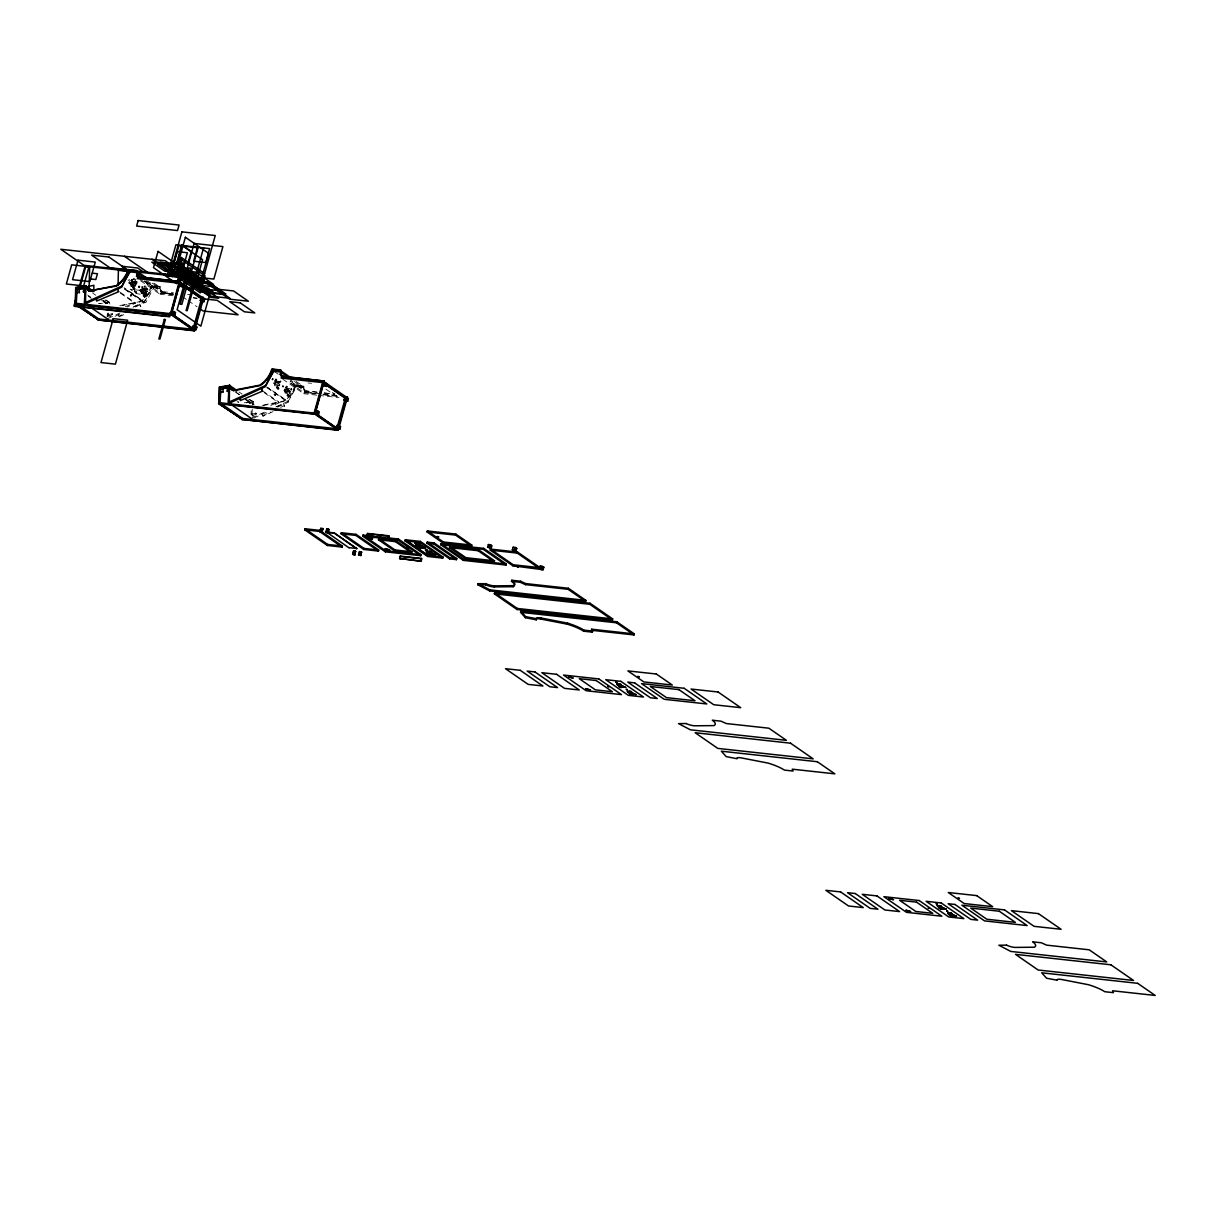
<?xml version="1.0" encoding="UTF-8"?>
<svg xmlns="http://www.w3.org/2000/svg" width="1216" height="1216" viewBox="0 0 1216 1216"><rect width="100%" height="100%" fill="white"/><g stroke="black" fill="none" stroke-linecap="round" stroke-linejoin="round"><path stroke-width="0.75" stroke-dasharray="5 3.75" d="M133.623 282.127C134.49 282.69 133.061 281.793 131.784 280.607C133.046 278.373 133.289 280.668 131.693 282.766C133.836 286.064 128.911 284.787 134.368 285.486C139.688 283.799 132.27 289.97 133.547 285.319C134.702 282.188 131.997 288.876 134.429 284.757C136.891 285.152 136.937 282.553 136.678 282.477M136.07 279.726L134.915 280.987L135.295 279.178M145.814 289.286C139.521 287.508 144.719 285.927 141.968 291.46C145.616 292.889 139.217 294.956 142.287 292.357C143.549 294.47 143.807 289.241 142.895 291.87M141.998 293.74L142.576 291.825L141.238 293.406M146.422 292.098C149.781 289.469 144.871 293.026 146.406 293.147C146.133 292.418 146.467 288.01 143.929 289.134M109.805 304.015A6.521 5.214 -55.3 0 1 109.516 302.343L98.876 303.65L108.969 301.963A6.521 5.214 -55.3 0 0 109.394 304.015M244.325 402.785L252.746 401.128L252.502 405.126M253.886 404.214A6.521 5.214 -55.3 0 1 253.293 401.797L252.746 401.128M131.845 282.006C133.319 285.365 136.906 279.33 136.526 282.811M142.272 289.226L143.442 290.852L144.187 288.998M276.503 383.04C274.603 378.404 285.897 385.822 279.33 381.429C280.197 384.606 275.409 382.614 277.643 381.459C278.373 383.982 273.767 382.721 276.154 380.836M277.902 384.423C274.269 388.998 283.83 382.751 277.902 384.91C277.43 384.165 275.302 386.293 275.515 382.447M285.927 389.302C282.294 391.354 288.861 386.84 287.584 389.5C289.408 385.913 291.034 392.707 287.462 390.214C285.578 391.035 287.766 386.779 286.976 390.275M107.145 316.859L107.358 313.181M107.236 303.362L105.336 303.666L107.89 303.62M108.102 316.692L108.315 313.029M251.013 414.474L251.226 410.795M250.998 402.815L249.098 403.119L251.666 403.074M251.986 414.322L252.396 406.965M134.17 285.015C136.374 283.83 134.596 286.87 135.174 286.611M132.726 283.571C131.13 280.729 129.109 284.985 132.407 284.62M143.138 290.776C142.044 288.511 139.734 291.475 142.15 291.551M286.125 389.865C285.441 392.525 286.338 392.677 287.25 391.233C289.682 390.214 285.532 394.85 288.435 392.783C291.414 394.957 290.442 388.922 288.374 391.674M143.701 289.682C146.817 290.685 144.902 295.868 145.814 291.673M145.206 289.636L144.886 288.739L145.175 289.773M139.84 286.429C138.32 288.481 141.026 286.611 138.989 286.064M288.724 395.869C290.882 393.422 287.675 398.833 289.438 395.185M272.171 379.544L273.326 379.468L272.582 378.556M283.07 387.159C282.948 383.815 283.51 388.618 283.632 385.898M288.222 394.349C286.961 394.47 287.599 394.227 288.694 394.835M154.037 283.1L160.086 287.28L159.782 288.314L152.958 287.569L153.246 286.52L144.917 280.942M156.423 286.079L156.134 287.113L157.67 287.462M158.019 286.55L157.594 287.645L156.21 287.25M173.052 295.716L160.086 294.287L160.375 293.254L139.217 278.616M296.719 387.022L297.008 385.974L303.848 386.734L303.559 387.767L296.719 387.022L289.165 381.794M299.896 386.566L300.2 385.533M301.492 387.038L301.781 386.004L300.276 385.67M316.829 395.17L303.848 393.741L304.137 392.707L287.523 381.201M306.098 392.084L306.432 391.005L290.29 379.909M143.838 295.427C144.385 293.694 145.89 299.334 144.689 295.351M144.917 296.263L145.677 295.731M147.09 289.773L146.954 290.031M276.99 387.843C278.859 385.502 278.646 391.734 278.996 387.965M129.96 282.644L129.656 281.58L128.759 282.34L129.063 283.556L131.054 282.462L129.808 282.994M134.611 288.982C136.542 289.606 132.939 289.575 134.459 289.104M130.629 284.924L131.708 284.331M135.371 282.188C133.167 280.106 131.617 283.267 133.669 281.732M141.056 292.144L141.907 291.445L141.162 291.946M143.442 289.651L143.306 289.925M144.78 293.451C145.677 290.274 143.306 294.5 146.376 293.558C147.683 296.978 135.979 289.013 141.178 289.408C142.044 289.347 139.034 291.202 141.162 291.673M145.935 289.317L144.978 291.186L146.665 288.633L146.665 290.73L147.638 290.639L147.866 289.15L145.662 288.238L146.71 286.672L146.042 289.134M144.871 296.385L145.084 297.282M288.815 395.641L288.785 396.72M130.978 283.389L130.872 283.586M132.498 287.797C136.602 287.265 131.419 290.122 135.219 288.496M133.289 288.222L134.034 287.675M134.246 286.155L136.101 284.848M135.371 284.438C133.274 282.127 138.73 284.97 136.526 281.474M141.421 290.609L141.314 290.806M142.941 295.017L144.446 294.895M134.581 282.978L135.493 282.097M140.25 290.168L140.433 289.849M133.562 282.264L132.97 282.507M134.657 282.842L134.611 281.747M141.512 287.189L143.412 286.961M132.301 285.243C134.946 283.328 131.571 288.466 133.289 284.62M133.319 288.359L133.654 289.21L134.277 288.01M277.05 387.676L277.78 387.129M144.202 302.343L153.277 286.535L160.086 287.28M287.964 401.797L297.054 385.989L290.183 381.444M144.75 292.174C143.549 291.065 143.549 296.567 143.868 291.931M143.762 295.579L144.294 296.917M132.772 282.796L131.936 283.237M131.951 281.808L132.894 281.382M130.735 284.726C133.061 282.218 129.656 287.326 133.182 286.824M135.599 281.914L137.286 281.808M141.618 286.991L142.576 286.581M142.394 289.028L144.78 288.663M276.306 380.775C278.388 377.811 273.372 381.003 277.354 381.14M275.652 382.341C271.472 380.091 276.23 389.363 277.081 384.058M285.426 390.944C282.826 391.491 287.949 395.23 287.569 391.309M130.614 295.822L131.662 294.819L130.538 295.199M131.799 295.898L130.674 296.111M274.39 395.276L275.53 395.033M275.515 395.398L274.132 394.501M130.416 294.865L131.541 294.622M274.178 394.318L275.318 394.075M275.302 394.44L274.238 394.622M132.392 285.122L132.514 286.505M132.62 287.599L133.289 287.341M143.062 294.819L143.731 294.561M146.802 290.867L145.935 290.487M286.794 388.102C288.496 384.195 284.65 388.755 286.748 387.995M125.43 306.766L134.885 302.434L135.098 303.392L127.209 306.994M107.966 318.486L120.019 312.968M133.79 306.66L144.111 301.918L152.471 286.17L153.277 286.535M133.106 307.268L139.749 304.213L140.874 306.858L139.749 304.213M115.064 316.282L120.232 313.91M135.417 306.949L144.324 302.875L144.111 301.918L124.473 288.329M121.965 314.777L118.636 316.297L118.165 314.108L119.29 316.753L124.275 314.458M270.773 405.506L278.646 401.888L278.859 402.846L272.551 405.734M251.742 417.939L265.498 411.631M275.834 406.904L287.873 401.371L296.233 385.624L297.054 385.989M273.022 411.631L263.066 416.206L261.926 413.562L265.255 412.042M276.868 406.722L283.51 403.666L284.65 406.311L283.51 403.666M253.673 418.106L267.566 411.738M277.522 407.162L288.086 402.329L287.873 401.371L268.234 387.782M262.413 415.75L270.712 411.95M280.668 407.375L283.997 405.855M144.187 290.594L145.054 289.499L144.856 291.126M129.2 279.239L129.246 280.425L127.999 280.075M282.72 385.518L282.37 386.825M285.319 391.157L283.921 390.442L284.939 388.862M277.202 388.679C277.476 388.33 277.172 387.418 278.312 389.47M287.614 395.899C290.016 394.82 285.699 395.337 288.04 396.37M119.806 305.55L139.262 301.72A24.229 19.365 -55.3 0 0 151.286 285.608L160.542 286.946L161.105 292.98L174.07 294.409M122.117 305.581L139.81 302.1A24.229 19.365 -55.3 0 0 151.833 285.988L160.542 286.946M246.559 402.83L253.293 401.508M263.568 404.989L283.039 401.174A24.229 19.365 -55.3 0 0 295.047 385.062L304.304 386.399L304.866 392.434L315.993 393.65M262.352 405.718L283.586 401.554A24.229 19.365 -55.3 0 0 295.594 385.442L304.304 386.399M98.876 303.605L99.849 303.453M108.938 302.009L104.956 300.063M156.53 286.018L157.958 286.429M157.882 286.596L156.53 286.231M164.023 292.22L165.513 292.646M165.437 292.828L163.993 292.418M300.291 385.472L301.735 385.882M300.002 386.521L301.446 386.916M301.294 387.098L300.002 386.734M144.187 290.822L143.686 290.259M143.093 296.081L143.868 296.446M132.635 288.861L133.441 289.226M277.598 389.15L278.251 387.615M138.457 287.326L139.369 287.736M133.851 289.697L134.687 290.062M142.88 293.71L143.61 294.044M162.625 291.582L173.341 292.767M187.568 294.287L191.14 294.667M173.052 293.801L162.336 292.63L162.67 291.551L146.528 280.455M159.995 286.566L160.558 292.6L173.523 294.029M160.375 293.254L173.341 294.667M193.238 297.707L196.916 298.118M193.435 297.95L197.144 298.361M307.967 382.949L311.524 383.344M324.231 392.95L334.902 394.121L331.998 392.114M324.246 392.996L334.962 394.166M303.757 386.019L304.319 392.054L320.994 393.878M322.848 394.09L337.683 395.717M323.41 394.47L338.23 396.097M304.137 392.707L315.263 393.923M324.52 394.942L337.501 396.355M318.668 395.367L339.066 397.602M132.134 279.361L132.97 279.741M273.144 378.662L272.369 378.298M278.16 385.715L279.3 384.347L278.981 386.08M277.05 386.794L276.442 388.314M291.536 388.497C289.317 391.248 291.171 387.22 291.764 389.226C291.566 392.023 287.706 388.922 290.715 388.132M287.842 390.245L288.663 390.61M288.694 392.966L289.742 391.567L289.423 393.3M287.493 394.014L286.885 395.534M134.307 283.814L133.532 283.495M129.975 284.118L130.72 284.453M130.75 286.155L131.495 286.49M140.463 291.354L139.642 290.29L130.127 289.21L136.557 293.664L145.54 294.956L145.616 293.831M279.118 381.505L278.342 381.17M277.461 383.04L278.221 383.39M275.682 382.645L276.67 380.836M279.878 384.195L279.057 383.83M287.873 388.406L287.098 388.056M289.56 388.725L288.785 388.39M290.305 391.415L289.575 391.111M131.115 281.154L131.951 281.534M141.558 288.374L142.378 288.754M275.713 380.988L274.877 380.608L276.686 379.149M286.155 388.208L285.319 387.828L287.174 386.414M135.554 283.313L136.374 283.678M146.969 288.694L147.805 289.074M130.887 282.249L131.693 282.614M141.33 289.469L142.135 289.834M271.882 379.605L272.703 379.97M274.649 381.702L275.47 382.067M273.676 383.542L274.558 383.937M276.138 385.898L276.974 386.278M274.451 385.578L275.272 385.943M285.866 390.959L286.672 391.324M284.134 390.777L284.985 391.157M286.566 393.118L287.386 393.498M284.894 392.798L285.699 393.163M142.378 290.457L143.351 288.618M280.242 380.897L281.124 381.307M275.895 378.799L274.877 380.608M286.368 386.05L285.319 387.828M276.214 384.104L275.485 383.785M325.903 389.135L334.674 395.215M182.172 296.491L186.656 299.607M188.161 300.641L197.129 306.842M296.294 381.505L303.848 386.734M152.228 283.085L159.782 288.314M294.485 381.49L303.559 387.767M146.224 281.489L162.382 292.6M290.183 381.003L306.143 392.054M144.598 281.002L153.885 287.432L145.768 302.708L124.108 287.736M143.898 281.291L152.958 287.569M274.056 371.336L278.601 374.482M140.448 280.698L160.086 294.287M282.705 379.118L303.848 393.741M124.564 288.754L144.765 302.586M266.821 387.159L288.542 402.04M124.686 289.286L144.324 302.875M266.942 387.691L288.086 402.329M120.156 292.25L134.885 302.434M262.443 390.686L278.646 401.888M120.369 293.193L135.098 303.392M264.13 392.646L278.859 402.846M105.929 299.911L109.516 302.343M239.111 392.054L242.136 394.136M249.69 399.365L253.293 401.797M248.733 399.517L252.715 401.462A6.521 5.214 -55.3 0 0 253.536 404.183M92.781 293.178L95.806 295.26M103.36 300.489L108.71 304.274M236.558 392.631L239.582 394.714M245.115 398.62L253.946 404.746M103.345 300.686L107.89 303.818M235.038 391.78L239.567 394.911M247.122 400.14L251.651 403.271M101.551 300.124L107.449 304.198M245.313 399.578L252.685 404.67M261.926 413.562L263.066 416.206M87.75 295.093L90.774 297.175M88.297 296.294L91.322 298.376M130.37 295.062L130.598 296.05M256.074 413.227L256.287 414.17M112.313 313.774L112.51 314.731M107.57 315.081L107.783 316.023M275.424 394.258L275.606 395.094M107.874 316.16A2.462 1.186 -12.4 0 1 109.82 314.23A2.462 1.186 -12.4 0 1 112.571 315.05A2.462 1.186 -12.4 0 1 109.486 316.646M251.56 414.93A2.462 1.186 -12.4 0 1 254.858 413.562A2.462 1.186 -12.4 0 1 255.968 415.127A2.462 1.186 -12.4 0 1 252.335 416.009M238.61 402.283A2.462 1.186 -12.4 0 1 237.895 402.77M237.059 401.69A2.462 1.186 -12.4 0 1 238.579 401.858M129.686 283.495L129.702 283.434M130.462 285.532L130.462 285.486M130.918 280.577L131.86 279.27L130.918 280.577M132.149 285.866L132.149 285.866M133.289 279.437C135.462 281.139 134.064 275.758 133.289 279.437M134.231 291.794C136.405 293.497 135.022 288.116 134.231 291.794M135.614 292.737C137.697 294.515 136.572 289.074 135.614 292.737M138.32 286.946L138.943 286.064L138.335 286.809M140.904 292.752L140.904 292.706M141.345 287.797L141.345 287.797M142.576 293.086L143.655 291.779L142.576 293.086M142.774 295.564L142.774 295.564M144.263 287.037C146.422 288.754 145.175 283.252 144.263 287.037M144.552 292.858L144.567 292.722M277.947 382.721L278.54 381.718L277.962 382.569M279.923 382.493L280.516 381.368L279.923 382.417M288.329 392.266L288.329 392.266M288.39 389.941L288.967 388.755L288.405 389.789M317.118 392.175L306.432 391.005L317.102 392.221M108.938 315.689A2.462 1.186 -12.4 0 0 112.343 313.895A2.462 1.186 -12.4 0 0 108.528 313.682A2.462 1.186 -12.4 0 0 108.938 315.689M252.715 415.142A2.462 1.186 -12.4 0 0 256.12 413.349A2.462 1.186 -12.4 0 0 252.29 413.136A2.462 1.186 -12.4 0 0 252.715 415.142"/><path stroke-width="1.5" d="M91.002 290.578L116.052 285.669A24.229 19.365 -55.3 0 0 128.075 269.557L136.785 270.499L137.347 276.549L180.515 281.595L137.894 276.929L137.332 270.879L128.622 269.937A24.229 19.365 -55.3 0 1 116.599 286.049L91.002 290.578A6.521 5.214 -55.3 0 1 85.758 285.912L75.666 287.599L75.286 304.274L171.243 314.792L181.701 276.67M85.758 285.623L85.515 303.757L121.661 287.204L129.808 270.499L137.423 271.594L146.482 277.871M88.403 290.7L88.51 286.398L93.89 285.334L93.754 291.08A6.202 4.955 -55.3 0 1 88.51 286.398L89.163 286.854M89.057 291.156L89.634 267.186L85.667 266.745L79.618 288.374M118.043 285.061L118.408 270.332L129.109 271.502M229.52 385.366L219.427 387.053L219.047 403.727L315.02 414.246L324.277 381.049L281.109 376.002L280.546 369.953L271.837 368.995A24.229 19.365 -55.3 0 1 259.814 385.122L234.764 390.032A6.521 5.214 -55.3 0 1 229.52 385.366L236.086 389.956M229.535 385.077L229.277 403.21L265.422 386.642L273.57 369.953L281.185 371.047L290.244 377.325M75.27 304.456L76.213 287.934L77.186 287.766L76.243 304.304L98.906 319.99L75.27 304.456L76.243 304.304M79.45 292.813L78.979 289.134L79.633 289.59M83.798 292.129L83.326 288.45L83.98 288.891M91.55 290.958A6.521 5.214 -55.3 0 1 86.306 286.292L85.318 286.474L84.375 303.012L121.448 286.246M219.047 403.91L242.668 419.444L219.047 403.91L219.427 387.053M220.005 403.758L220.947 387.22L219.99 387.387L230.082 385.457M223.227 392.266L222.756 388.588L223.41 389.044M227.559 391.582L227.088 387.904L227.742 388.345M324.277 381.049L281.656 376.382L281.094 370.333L272.384 369.375A24.229 19.365 -55.3 0 1 260.376 385.502L235.326 390.412A6.521 5.214 -55.3 0 1 230.067 385.746L229.079 385.928L228.152 402.466L265.21 385.7M75.954 298.726L73.933 305.946L169.009 316.358L170.012 312.755M78.964 287.918L85.014 266.289M76.106 300.99L74.586 306.386L169.662 316.814L178.828 283.146L201.491 298.832L192.994 329.293L170.331 313.622M76.152 303.301L75.863 304.334L98.526 320.006L98.815 318.972L76.152 303.301L173.493 313.971L174.83 314.883L175.545 312.36L171.958 311.19L173.295 312.117M88.981 266.73L83.63 285.897L66.348 284.012L71.698 264.83L127.878 271.001M144.674 277.856L137.119 272.642L137.423 271.594M139.171 272.232L137.423 278.616L182.005 283.495L181.29 286.034L182.628 286.961L183.342 284.422M138.274 278.206L139.825 272.688L136.253 272.293M171.137 273.342L178.874 245.662L198.086 247.775L190.517 274.846L171.319 272.734M172.353 276.655L176.35 262.352L184.68 263.264L180.682 277.567M181.853 259.829L177.11 276.838L200.321 292.889L205.063 275.895L178.646 257.655L182.142 245.146L191.246 251.454L187.75 263.948M177.946 281.914L179.466 276.427M178.57 282.127L180.074 276.701L181.017 276.929L179.998 276.427M199.47 296.871L203.726 297.646L194.454 330.843L170.696 314.412L179.968 281.215M173.493 313.971L174.207 311.433M197.524 247.289L193.633 261.212L205.747 262.55L209.638 248.626L175.925 244.781L167.215 275.971L194.879 279.011L203.589 247.806M194.423 284.696L187.173 310.688L186.078 310.566L193.329 284.574L213.21 286.687L229.93 298.27L210.642 296.142L193.906 284.574M193.283 325.934L192.569 328.472L196.156 329.642L196.87 327.104L193.283 325.934L196.87 327.104M200.366 300.534L201.081 298.011L203.33 298.254L204.668 299.182L203.954 301.705L200.366 300.534L203.954 301.705M202.418 298.938L193.906 329.399L171.243 313.713L179.755 283.252L202.418 298.938L204.668 299.182M203.178 297.266L193.906 330.463L97.949 319.945L194.454 330.843M194.818 328.715L195.533 326.177M202.616 300.793L203.33 298.254M219.929 402.754L219.64 403.788L242.303 419.459L242.592 418.426L219.929 402.754L317.27 413.425L318.607 414.337L319.306 411.814L315.719 410.643L317.057 411.57M288.45 377.31L280.896 372.096L281.185 371.047M343.231 396.325L347.487 397.1L338.23 430.297L314.458 413.866L323.73 380.669M317.27 413.425L317.969 410.886M327.104 383.876L326.405 386.414L325.067 385.487L325.766 382.949L281.185 378.07L281.474 377.021L324.094 381.702L346.758 397.374M304.699 529.796L304.988 528.762L319.747 530.374L342.41 546.045L342.106 547.094L327.362 545.467L304.699 529.796L319.443 531.407L342.106 547.094M337.045 425.387L336.346 427.926L339.933 429.096L340.632 426.558L337.045 425.387L338.382 426.314M344.143 399.988L344.842 397.465L347.092 397.708L348.43 398.635L347.73 401.158L344.143 399.988L347.73 401.158M344.766 400.079L336.756 428.746L314.093 413.075L322.605 382.599L345.268 398.286M345.678 400.17L337.683 428.853L315.02 413.166L323.517 382.706L346.18 398.392M346.94 396.72L337.683 429.917L241.71 419.398L338.23 430.297M338.58 428.169L339.294 425.63M346.378 400.246L347.092 397.708M319.443 531.407L319.747 530.374M319.899 531.574L320.811 528.322L322.62 528.519L322.362 532.228L319.899 531.574L322.362 532.228M320.553 532.03L320.811 528.322M321.708 531.772L322.62 528.519M325.858 532.228L326.77 528.975L328.578 529.173L328.32 532.882L325.858 532.228L334.142 533.018L356.805 548.705L334.187 532.821L326.359 532.167M326.511 532.684L326.77 528.975M328.578 529.173L328.32 532.882M327.362 545.467L327.651 544.434L304.988 528.762M341.058 533.778L341.346 532.745L356.09 534.356L378.754 550.042L378.465 551.076L363.721 549.465L341.058 533.778L355.802 535.405L378.465 551.076M356.85 548.507L349.083 547.656M355.802 535.405L356.09 534.356M352.625 554.207L353.537 550.97L355.346 551.167L355.087 554.861L352.625 554.207L355.087 554.861M353.278 554.663L353.537 550.97M354.434 554.42L355.346 551.167M389.029 537.974L398.316 538.992L420.979 554.663L420.69 555.697L385.381 551.836L362.718 536.15L363.006 535.116L374.163 536.332M358.583 554.861L359.495 551.623L361.304 551.821L361.046 555.514L358.583 554.861L361.046 555.514M359.237 555.317L359.495 551.623M360.407 555.074L361.304 551.821M366.882 535.846L367.551 533.444L388.634 535.754L388.618 538.597L366.882 535.846L388.618 538.597M363.721 549.465L364.01 548.416L341.346 532.745M367.536 536.286L367.551 533.444M378.465 539.767L378.754 538.718L395.686 540.573L411.89 551.79L411.601 552.824L394.668 550.97L378.465 539.767L395.398 541.622L411.601 552.824M387.965 538.156L388.634 535.754M385.381 551.836L385.67 550.787L363.006 535.116M395.398 541.622L395.686 540.573M394.668 550.97L394.957 549.936L378.754 538.718M420.69 555.697L398.027 540.026L398.316 538.992M399.608 558.478L400.277 556.092L421.359 558.402L421.344 561.245L399.608 558.478L421.344 561.245M404.943 540.786L405.521 539.782L420.356 541.409L443.019 557.08L442.73 558.114L427.606 556.457L404.943 540.786L420.067 542.442L442.73 558.114M400.262 558.934L400.277 556.092M420.067 542.442L420.356 541.409M427.09 531.985L427.378 530.951L455.848 534.067L471.808 545.102L471.519 546.151L443.05 543.035L427.09 531.985L455.559 535.101L471.519 546.151M420.69 560.789L421.359 558.402M426.983 543.202L427.272 542.154L434.097 542.914L456.76 558.585L456.471 559.634L449.646 558.874L426.983 543.202L433.808 543.947L456.471 559.634M427.606 556.457L428.184 555.454L443.019 557.08M433.808 543.947L434.097 542.914M440.724 544.707L441.013 543.674L483.634 548.34L506.297 564.011L506.008 565.06L463.387 560.378L440.724 544.707L483.345 549.374L506.008 565.06M443.05 543.035L443.354 541.986L427.378 530.951M449.54 547.58L449.829 546.546L478.405 549.678L494.517 560.819L494.213 561.853L465.637 558.722L449.54 547.58L478.116 550.711L494.213 561.853M455.559 535.101L455.848 534.067M449.646 558.874L449.935 557.84L427.272 542.154M463.387 560.378L463.676 559.345L441.013 543.674M465.637 558.722L465.926 557.688L449.829 546.546M478.116 550.711L478.405 549.678M483.345 549.374L483.634 548.34M487.646 547.094L488.361 544.555L490.61 544.798L491.948 545.726L491.234 548.264L487.646 547.094L491.234 548.264M477.736 584.714L478.025 583.68L485.929 583.71A6.521 1.55 15.6 0 0 494.38 585.854L513.426 585.656L513.137 586.705L494.091 586.902A6.521 1.55 15.6 0 1 485.64 584.744L477.736 584.714L489.653 590.915L585.61 601.434L585.899 600.385L568.358 588.255L525.738 583.589L520.494 581.233L511.784 580.275L511.495 581.309A24.229 5.776 15.6 0 1 513.137 586.705M489.896 547.337L490.61 544.798M539.524 568.556L540.238 566.018L543.826 567.203L543.111 569.726L512.924 565.82L490.261 550.134L490.55 549.1L517.56 552.064L540.223 567.735L539.934 568.769M485.412 584.638L485.701 583.589M485.64 584.744L485.929 583.71M489.653 590.915L489.942 589.866L478.025 583.68M494.091 586.902L494.593 585.838M494.35 593.818L494.638 592.785L590.018 603.242L612.682 618.914L612.393 619.962L517.013 609.505L494.35 593.818L589.73 604.276L612.393 619.962M512.422 549.799L513.122 547.276L515.371 547.519L516.709 548.446L515.994 550.97L512.422 549.799L515.994 550.97M514.657 550.058L515.371 547.519M512.924 565.82L513.213 564.771L490.55 549.1M543.111 569.726L540.862 569.483L517.271 553.098L517.56 552.064M511.495 581.309L520.205 582.266L520.494 581.233M517.013 609.505L517.302 608.456L494.638 592.785M525.449 584.638L525.753 583.589M536.286 619.826L536.21 619.734A6.521 1.55 15.6 0 1 540.466 618.974L567.37 624.203A24.229 5.776 15.6 0 1 583.604 631.195L592.314 632.153L592.602 631.104L583.893 630.146A24.229 5.776 15.6 0 0 567.659 623.17L540.755 617.941A6.521 1.55 15.6 0 0 536.499 618.686L536.286 619.826L525.434 617.713L520.554 612.286L520.843 611.253L616.801 621.771L634.342 633.901L634.053 634.934L591.432 630.268L591.721 629.219L634.342 633.901M525.434 617.713L525.738 616.679L520.843 611.253M541.774 568.799L542.473 566.276M540.466 618.974L540.755 617.941M540.755 619.035L541.059 617.986M585.61 601.434L568.07 589.304L568.358 588.255M567.37 624.203L567.659 623.17M589.73 604.276L590.018 603.242M583.604 631.195L583.893 630.146M634.053 634.934L616.512 622.805L616.801 621.771M96.809 299.334L96.155 298.893L96.626 301.066L118.864 291.627M240.57 398.787L239.917 398.346L240.403 400.52L262.641 391.081M416.328 543.841L418.228 544.358M416.039 544.874L419.976 545.999M418.684 543.962L420.584 544.479M418.167 544.525L416.343 544.038M418.547 545.178L420.873 545.467M419.003 544.783L420.903 545.3M416.358 545.71L417.118 545.741M420.447 544.662L418.654 544.114M418.578 545.665L419.55 546.638M418.562 545.847L419.398 545.847M418.198 546.394L420.751 547.458M420.234 545.68L418.38 545.057M418.289 546.698L419.505 546.82M420.584 546.501L419.611 546.288M420.645 546.82L422.894 547.398M421.025 546.729L422.925 547.246M422.773 546.47L420.964 545.771L422.834 546.303M420.052 547.413L422.636 548.279M423.381 546.835L425.281 547.367M422.484 547.519L420.66 547.033M422.575 548.446L420.736 547.945M425.22 547.534L423.396 547.048M424.962 548.568L423.062 548.036L424.992 548.401M426.755 551.061L428.67 551.578M426.466 552.094L428.366 552.626M429.111 551.182L431.011 551.699M428.61 551.745L426.786 551.258M426.786 552.93L427.622 552.976M428.822 552.216L431.3 552.687M429.43 552.003L431.33 552.52M430.89 551.882L429.111 551.365M428.321 552.794L427.485 552.946M429.005 552.535L430.692 552.9M429.02 552.885L429.765 553.052M430.251 553.675L428.412 553.63L431.178 554.678M428.716 553.918L429.947 554.04M431.072 554.04L433.337 554.618M431.467 553.949L433.367 554.466M430.494 554.633L433.078 555.499M433.2 553.69L431.391 552.991L433.261 553.523M433.823 554.055L435.723 554.587M432.911 554.739L431.102 554.253M433.018 555.666L431.194 555.195M435.662 554.754L433.838 554.268M435.404 555.788L433.489 555.256L435.434 555.621M616.831 683.787L618.701 684.456L616.831 683.97M617.15 684.608L619.05 685.125M619.187 683.909L621.087 684.426M619.506 684.73L621.406 685.246M618.99 685.292L617.15 684.79M621.026 684.593L619.172 684.076M619.081 685.611L620.981 686.128M621.346 685.414L619.476 684.882M621.437 685.733L623.337 686.25M620.92 686.295L619.081 685.794M621.528 686.66L623.443 687.192M623.306 686.402L621.452 685.93M623.884 686.782L625.784 687.314M623.382 687.359L621.558 686.873M625.662 687.481L623.854 686.949M627.274 691.007L629.174 691.524L628.383 691.646M627.593 691.828L628.429 691.889M629.614 691.129L631.53 691.646M629.934 691.95L631.818 692.618L629.934 692.132M631.499 691.798L629.614 691.296M629.432 692.512L627.578 692.01M629.523 692.831L631.423 693.348M631.879 692.953L633.779 693.47M631.362 693.515L629.508 693.014M631.97 693.88L633.87 694.412M633.642 693.652L631.849 693.105M634.326 694.002L636.226 694.534M633.81 694.579L631.97 694.062M636.09 694.701L634.296 694.169M937.186 905.388L939.086 905.92M939.542 905.51L941.412 906.194L939.558 905.722M938.95 906.102L937.156 905.555M939.862 906.33L941.762 906.862M939.345 906.908L937.475 906.376L939.406 906.741M939.436 907.212L941.306 907.896L939.436 907.394M941.625 907.045L939.831 906.498M941.792 907.334L943.692 907.866M941.883 908.276L943.798 908.793M943.662 908.018L941.777 907.516M944.239 908.398L946.139 908.914M943.738 908.96L941.914 908.489M946.109 909.082L944.254 908.595M947.629 912.608L949.529 913.14M949.97 912.73L951.854 913.414L950 912.942M949.392 913.322L947.614 912.79M950.289 913.55L951.231 913.398M949.787 914.128L947.918 913.596L949.848 913.961M949.878 914.432L951.748 915.116L949.894 914.645M952.067 914.265L950.258 913.718M952.234 914.554L954.134 915.086M952.326 915.496L954.226 916.013M954.104 915.238L952.219 914.736M954.682 915.618L956.582 916.134M954.165 916.18L952.341 915.709M956.445 916.317L954.651 915.77M196.232 279.072L198.208 279.619M198.132 279.786L196.278 279.3M199.378 284.27L201.339 284.818M201.187 285L199.378 284.468M428.64 553.721L426.436 552.262M86.306 286.003L75.666 287.599M77.094 289.241L85.226 287.949L89.771 291.08M78.797 292.357L76.897 292.661L77.55 293.117M83.144 291.673L85.698 291.825M220.871 388.694L229.003 387.402L233.533 390.534M222.574 391.81L220.674 392.114L221.327 392.57M226.906 391.126L229.459 391.278M417.818 547.276L419.262 547.671M419.322 547.078L420.189 547.23M419.034 548.112L417.818 547.489M420.386 548.69L419.018 548.31M428.26 554.496L429.689 554.891M429.75 554.298L430.57 554.405M429.552 555.089L428.26 554.709M429.461 555.332L430.89 555.727M430.829 555.91L429.491 555.56M619.993 686.766L618.594 686.371L620.054 686.584M619.826 687.025L621.254 687.405M621.224 687.587L619.841 687.238M630.42 693.986L629.022 693.591L630.496 693.804M630.268 694.245L631.697 694.625M631.651 694.807L630.253 694.442M938.98 907.79L940.409 908.185M941.579 909.203L940.196 908.854M949.422 915.01L950.851 915.405M950.699 915.602L949.438 915.238M950.623 915.846L952.052 916.241M952.006 916.423L950.638 916.074M437.213 536.454L438.642 536.864M438.596 537.031L437.182 536.651M436.909 537.502L438.353 537.898M438.277 538.08L436.894 537.685M637.716 676.4L639.145 676.81M639.069 676.978L637.716 676.613M958.071 898.016L959.5 898.411L958.071 898.229M419.064 548.112L420.462 548.507M428.807 552.596L427.758 552.398M415.37 542.093L416.495 542.397M416.389 542.579L415.37 542.29M415.082 543.126L416.191 543.446M416.1 543.613L415.021 543.294M418.319 545.376L416.617 544.829L418.289 545.011M425.813 549.313L426.922 549.617M426.862 549.799L425.798 549.51M425.524 550.346L426.634 550.666M426.542 550.833L425.463 550.514M615.874 682.039L616.998 682.343M616.907 682.526L615.874 682.237M626.316 689.259L627.426 689.563M627.334 689.746L626.316 689.457M936.229 903.64L937.354 903.959M937.262 904.126L936.198 903.838M946.671 910.86L947.781 911.179M947.69 911.346L946.671 911.073M186.154 278.342L187.264 278.646M187.097 278.829L186.109 278.525M188.313 279.528L189.468 279.862M189.377 280.045L188.313 279.756M195.259 281.778L196.354 282.082M196.262 282.264L195.198 281.96M407.162 547.443L408.166 547.732M408.074 547.914L407.117 547.641M607.954 686.341L608.958 686.63M608.866 686.812L607.894 686.523M928.31 907.957L929.313 908.246M929.222 908.428L928.34 908.185M407.451 546.41L408.439 546.683M408.287 546.866L407.421 546.607M417.924 546.41L416.374 545.908M428.366 553.63L426.816 553.128M422.545 547.428L421.025 546.911M432.957 554.542L431.452 554.131M178.874 270.21L195.73 272.065L213.59 284.422L196.734 282.568M171.76 271.077L194.818 273.6L194.18 275.865L170.666 273.266L157.715 264.313L175.089 266.228L188.024 275.181M137.195 272.019L179.938 276.64M137.119 272.642L130.294 271.882L130.583 270.849L121.539 286.657M195.077 281.458L210.064 283.1L225.857 294.029L210.87 292.387L165.315 260.771L60.8 249.265L84.01 265.331L193.496 277.248L191.429 275.834L171.274 273.615L173.326 275.044M137.712 277.567L180.333 282.249L202.996 297.92M92.294 273.174L97.432 273.737L95.821 279.543L90.668 278.966M214.822 288.906L233.533 290.943L248.383 301.234L229.687 299.182L203.133 280.714L180.226 278.099L157.016 262.048L162.777 262.686L185.987 278.738M181.29 286.034L179.041 285.79L182.628 286.961M183.297 287.417L185.318 287.645L190.76 268.143L188.738 267.93L177.095 309.73L200.853 326.162L210.125 292.934L186.367 276.503M222.969 294.439L202.114 292.159L182.278 278.434M204.288 298.923L217.193 300.337L238.138 314.822L203.118 310.992L200.123 308.91M74.738 303.894L170.696 314.412M172.581 314.64L174.83 314.883M98.815 318.972L196.156 329.642M280.896 372.096L274.056 371.336L274.345 370.302L265.301 386.11M325.067 385.487L322.818 385.244L326.405 386.414M343.794 396.705L347.487 397.1M218.5 403.347L314.458 413.866M316.358 414.094L318.607 414.337M242.592 418.426L339.933 429.096M516.709 548.446L513.122 547.276M443.354 541.986L471.808 545.102M321.465 528.778L323.274 528.975M327.423 529.431L329.232 529.629M368.205 533.9L389.287 536.21M379.726 536.955L385.305 537.563M362.718 536.15L398.027 540.026M490.261 550.134L517.271 553.098M394.957 549.936L411.89 551.79M465.926 557.688L494.517 560.819M543.826 567.203L540.238 566.018M327.651 544.434L342.41 546.045M364.01 548.416L378.754 550.042M385.67 550.787L420.979 554.663M449.935 557.84L456.76 558.585M463.676 559.345L506.297 564.011M513.213 564.771L540.223 567.735M354.19 551.41L355.999 551.608M360.149 552.064L361.958 552.262M400.93 556.533L422.013 558.858M568.07 589.304L525.449 584.622L520.205 582.266M489.942 589.866L585.899 600.385M517.302 608.456L612.682 618.914M520.554 612.286L616.512 622.805M429.461 552.201L430.814 552.687M420.25 545.452L419.52 545.133M525.738 616.679L536.499 618.686M951.064 913.596L952.204 914.082M416.997 545.482L416.009 545.042M427.88 552.338L427.105 551.882L428.822 552.398M938.995 908.018L941.61 909.021M419.338 547.291L418.274 546.881M429.78 554.511L428.716 554.101M151.954 259.266L175.165 275.318M180.044 283.282L202.707 298.969M323.806 382.736L346.469 398.422M124.412 256.287L147.47 272.247M143.078 271.7L137.712 268.006L121.554 266.228L126.905 269.937M136.633 275.029L141.193 278.175M279.619 374.133L284.97 377.629M136.861 275.652L139.962 277.795M136.344 276.062L139.354 278.16M171.532 313.743L194.195 329.43M315.309 413.197L337.972 428.883M488.361 544.555L489.698 545.482M118.393 289.438L117.739 288.998L118.21 291.171M262.154 388.892L261.501 388.451L261.987 390.625M517.013 566.094L518.35 567.021L514.763 565.85M85.758 285.912L93.83 291.551M85.318 286.474L92.872 291.703M229.079 385.928L236.634 391.157M89.756 291.278L85.226 288.146L77.079 289.438L77.733 289.894M233.518 390.731L228.988 387.6L220.856 388.892L221.51 389.348M87.02 304.806L108.178 319.443M230.797 404.259L251.94 418.897M629.493 692.345L627.258 691.19M405.521 539.782L428.184 555.454M405.141 540.071L427.804 555.742M326.42 531.97L349.022 547.854M591.721 629.219L592.602 631.104M591.432 630.268L592.314 632.153M511.784 580.275A24.229 5.776 15.6 0 1 513.426 585.656M181.746 269.663C183.342 272.384 182.658 266.076 181.746 269.587M367.703 537.882L372.446 539.235L367.718 537.852M384.864 549.769L389.622 551.106L384.925 549.693M568.495 676.795L573.238 678.133L568.556 676.719M585.671 688.666L590.414 690.019L585.671 688.666M888.85 898.396L893.593 899.749L888.911 898.335M906.026 910.282L910.769 911.62L906.072 910.206M77.991 260.178L72.55 279.68L89.832 281.58L95.289 262.078L77.991 260.178M138.153 220.552L136.618 226.07L177.521 230.554L179.071 225.036L138.153 220.552M113.255 318.638L100.989 362.566L115.398 364.146L127.665 320.218L113.255 318.638M158.05 251.393L153.505 267.642L176.715 283.693L181.26 267.444L158.05 251.393M181.883 231.861L169.617 275.804L202.981 279.452L215.247 235.524L181.883 231.861M176.989 251.59L173.736 263.294L184.102 264.434L187.37 252.73L176.989 251.59M181.61 245.176L176.852 262.23L197.798 276.716L202.555 259.662L181.61 245.176M185.379 237.272L176.305 269.77L199.515 285.821L208.59 253.323L185.379 237.272M178.585 263.188L177.688 266.441L200.898 282.492L201.795 279.239L178.585 263.188M181.351 257.473L176.806 273.722L200.017 289.773L204.562 273.524L181.351 257.473M164.297 319.428L158.855 338.93L159.95 339.051L165.391 319.55L164.297 319.428M194.119 243.428L185.045 275.926L213.864 279.072L222.923 246.59L194.119 243.428M184.437 281.793L182.932 287.174L192.858 288.268L194.362 282.872L184.437 281.793M185.212 285.988L180.12 304.182L181.853 304.38L186.93 286.17L185.212 285.988M207.343 289.271L212.025 290.594L207.343 289.271M367.992 536.834L372.734 538.202L368.022 536.803M385.168 548.72L389.895 550.088L385.229 548.644M686.204 723.535L678.528 723.611L690.445 729.813L786.402 740.331L768.877 728.202L726.241 723.535L720.997 721.179L712.287 720.222A24.229 5.776 15.6 0 1 713.929 725.602L694.883 725.8A6.521 1.55 15.6 0 1 686.432 723.657L686.204 723.535M1006.559 945.151L998.883 945.227L1010.8 951.429L1106.758 961.947L1089.232 949.818L1046.611 945.136L1041.352 942.78L1032.642 941.822A24.229 5.776 15.6 0 1 1034.284 947.218L1015.238 947.416A6.521 1.55 15.6 0 1 1006.787 945.258L1006.559 945.151M177.384 264.13L160.33 262.261L176.594 273.524L193.663 275.394L177.384 264.13M108.908 257.017L91.626 255.132L109.85 267.733L127.133 269.633L108.908 257.017M169.176 264.115L151.818 262.2L164.753 271.153L182.126 273.068L169.176 264.115M181.564 276.26L161.394 274.056L182.218 276.716L181.564 276.26M191.155 277.962L184.194 277.202L207.404 293.254L214.366 294.014L191.155 277.962M207.602 281.884L190.228 279.984L203.178 288.937L220.537 290.837L207.602 281.884M196.019 282.583L188.237 281.732L210.9 297.403L218.682 298.254L196.019 282.583M207.997 288.222L200.594 287.417L205.58 290.852L212.967 291.673L207.997 288.222M240.19 302.83L229.763 301.69L244.355 311.782L254.767 312.922L240.19 302.83M656.351 674.014L627.882 670.898L643.857 681.933L672.311 685.049L656.351 674.014M520.25 670.32L505.506 668.694L528.17 684.38L542.914 685.991L520.25 670.32M534.934 671.931L527.166 671.08L549.83 686.751L557.597 687.602L534.934 671.931M556.594 674.302L541.85 672.691L564.513 688.362L579.257 689.974L556.594 674.302M598.819 678.923L563.51 675.062L586.173 690.734L621.482 694.61L598.819 678.923M620.859 681.34L605.735 679.683L628.398 695.37L643.522 697.026L620.859 681.34M634.615 682.86L627.775 682.1L650.438 697.786L657.278 698.531L634.615 682.86M684.152 688.286L641.531 683.605L664.194 699.291L706.815 703.958L684.152 688.286M718.063 691.995L691.068 689.046L713.731 704.718L740.726 707.682L718.063 691.995M596.19 680.519L579.257 678.665L595.46 689.882L612.408 691.737L596.19 680.519M678.908 689.624L650.332 686.493L666.444 697.619L695.02 700.75L678.908 689.624M790.522 743.189L695.142 732.731L717.805 748.402L813.185 758.86L790.522 743.189M817.304 761.718L721.346 751.199L726.241 756.626L737.078 758.738A6.521 1.55 15.6 0 1 741.258 757.887L768.162 763.116A24.229 5.776 15.6 0 1 784.396 770.093L793.106 771.05L792.224 769.166L834.845 773.847L817.304 761.718M976.706 895.614L948.237 892.498L964.212 903.549L992.666 906.665L976.706 895.614M840.606 891.921L825.862 890.31L848.525 905.981L863.269 907.607L840.606 891.921M855.289 893.532L847.522 892.681L870.185 908.367L877.952 909.218L855.289 893.532M876.949 895.918L862.205 894.292L884.868 909.978L899.612 911.59L876.949 895.918M919.19 900.539L883.865 896.663L906.528 912.35L941.838 916.21L919.19 900.539M941.214 902.956L926.09 901.299L948.754 916.97L963.878 918.627L941.214 902.956M954.97 904.461L948.13 903.716L970.794 919.387L977.634 920.147L954.97 904.461M1004.507 909.887L961.886 905.221L984.55 920.892L1027.17 925.574L1004.507 909.887M1038.418 913.611L1011.423 910.647L1034.086 926.334L1061.082 929.282L1038.418 913.611M916.545 902.135L899.612 900.281L915.815 911.483L932.763 913.338L916.545 902.135M999.278 911.225L970.687 908.094L986.799 919.235L1015.375 922.366L999.278 911.225M1110.877 964.79L1015.497 954.347L1038.16 970.018L1133.54 980.476L1110.877 964.79M1137.659 983.318L1041.702 972.8L1046.596 978.226L1057.358 980.248A6.521 1.55 15.6 0 1 1061.614 979.488L1088.518 984.732A24.229 5.776 15.6 0 1 1104.751 991.709L1113.461 992.666L1112.579 990.782L1155.2 995.448L1137.659 983.318"/></g></svg>
